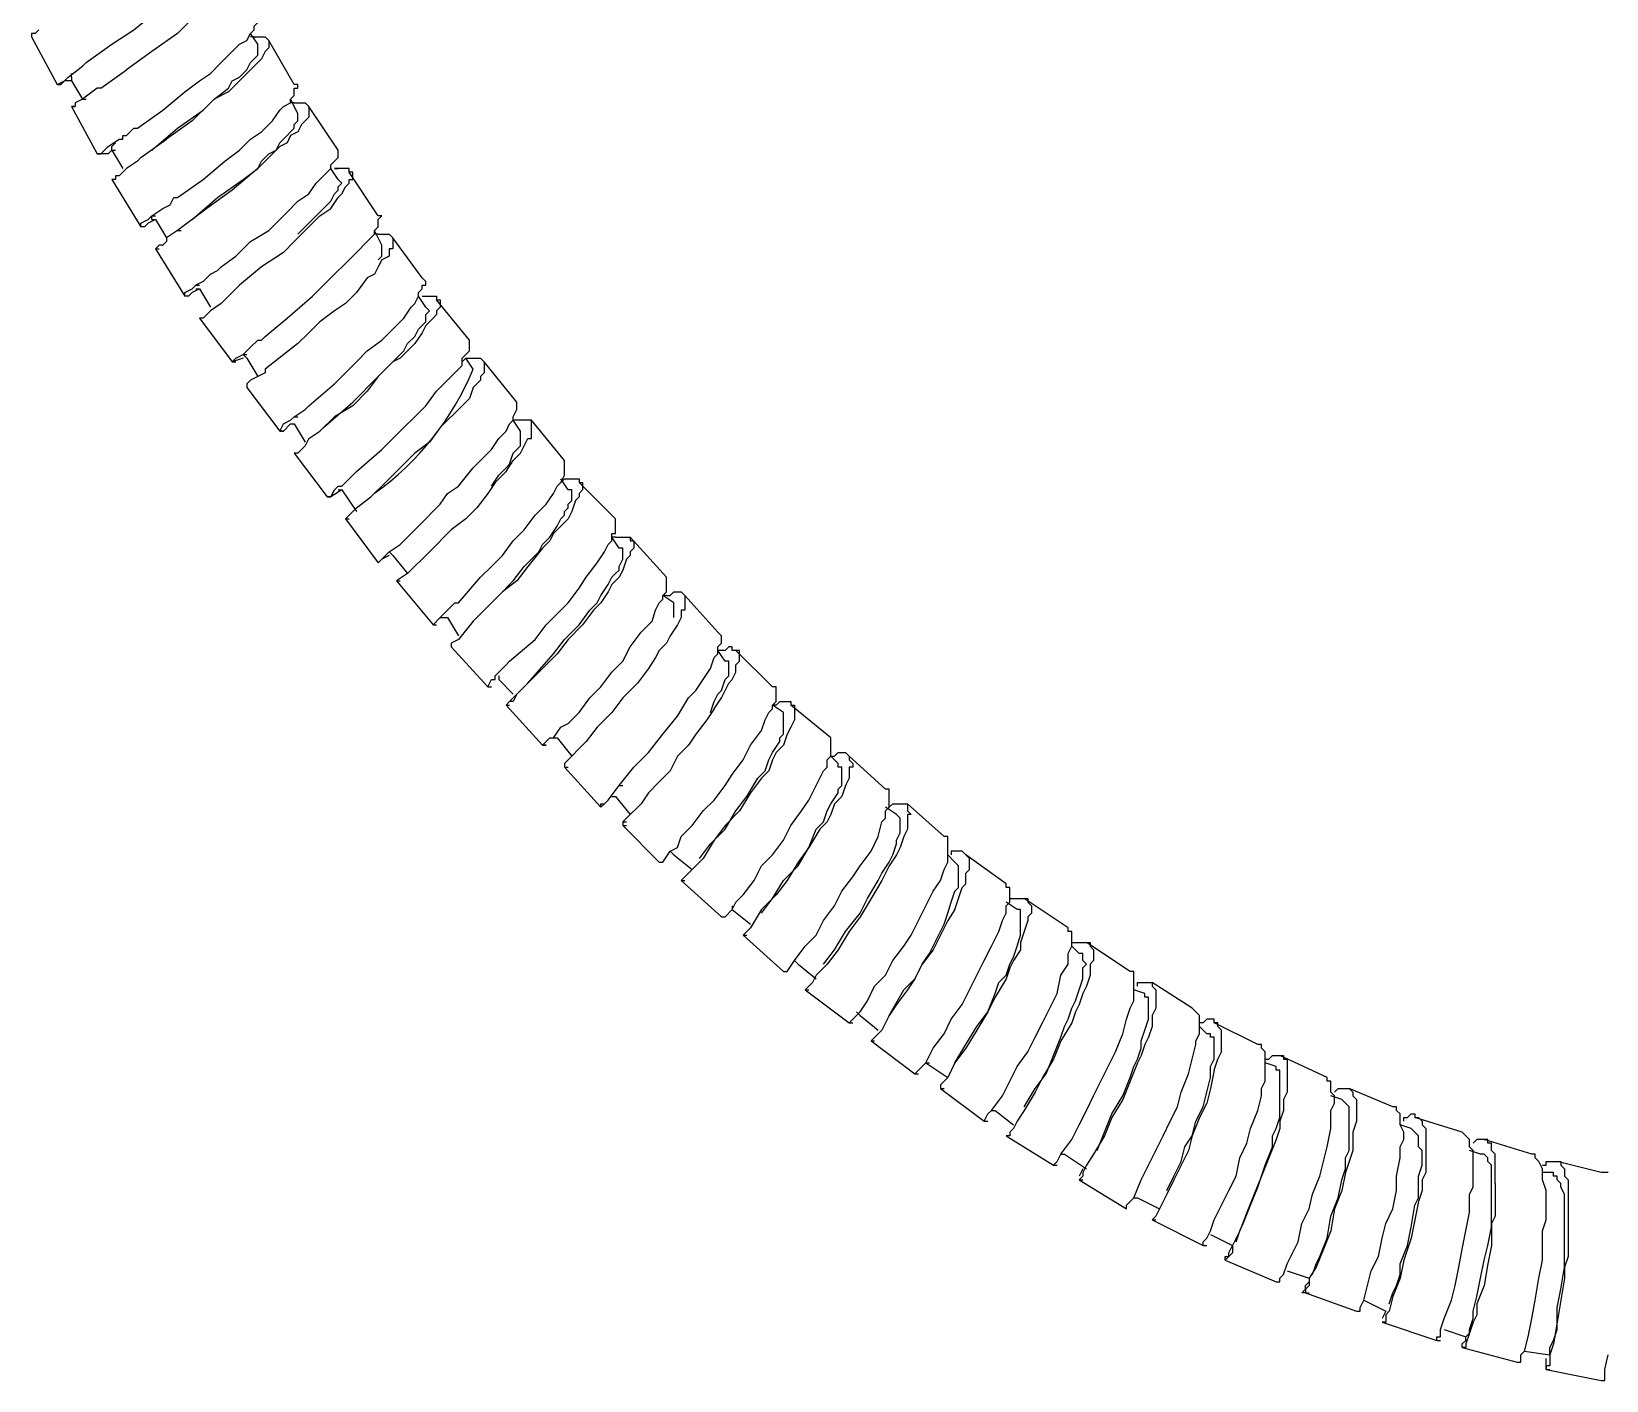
# Model space of a CAD drawing. Header units: millimetres. Extents: x 1.34 to 8.68, y 2.73 to 10.24.
# Drawn here: x 2.48 to 3.2, y 2.736 to 3.352 of the extents above; entities that cross this region are included whole.
import ezdxf

# ---------------------------------------------------------------- set-up
doc = ezdxf.new("R2010")
doc.units = ezdxf.units.MM
doc.layers.add('PDF2_형상', color=7, linetype='Continuous')

msp = doc.modelspace()

# ---------------------------------------------------------------- linework, layer by layer
at = {"layer": 'PDF2_형상', "lineweight": 25}
for points in [[(2.51708, 3.34643), (2.52708, 3.3531), (2.53541, 3.35976), (2.54041, 3.3631), (2.54541, 3.36643), (2.55041, 3.36976), (2.55375, 3.37476), (2.55875, 3.3781), (2.56041, 3.37976), (2.56208, 3.38143), (2.56375, 3.3831), (2.56375, 3.38476), (2.56541, 3.38643), (2.56541, 3.3881), (2.56541, 3.38976)], [(2.57208, 3.37976), (2.57208, 3.3781), (2.57208, 3.37643), (2.57041, 3.37476), (2.56875, 3.3731), (2.56875, 3.37143), (2.56541, 3.3681), (2.56375, 3.36643), (2.56041, 3.3631), (2.55708, 3.36143), (2.55208, 3.35643), (2.54708, 3.35143), (2.53541, 3.3431), (2.52375, 3.33476)], [(2.48375, 3.3531), (2.48208, 3.35143), (2.48041, 3.35143)], [(2.48041, 3.35143), (2.48041, 3.34976)], [(2.52375, 3.30476), (2.52708, 3.3081), (2.52875, 3.3081), (2.54041, 3.31643), (2.55041, 3.32476), (2.55708, 3.32976), (2.56208, 3.3331), (2.56708, 3.3381), (2.57208, 3.3431), (2.57541, 3.34643), (2.57875, 3.3481), (2.58041, 3.35143), (2.58208, 3.3531), (2.58208, 3.35476), (2.58375, 3.35643), (2.58375, 3.3581)], [(2.58375, 3.34643), (2.58041, 3.35143)], [(2.48041, 3.34976), (2.49208, 3.3281)], [(2.50541, 3.3381), (2.51708, 3.34643)], [(2.53541, 3.2981), (2.54708, 3.3081), (2.55875, 3.31643), (2.56375, 3.32143), (2.57041, 3.32643), (2.57208, 3.32976), (2.57541, 3.33143), (2.57875, 3.33476), (2.58041, 3.3381), (2.58208, 3.33976), (2.58375, 3.34143), (2.58375, 3.3431), (2.58375, 3.34476), (2.58375, 3.34643)], [(2.58875, 3.3481), (2.58875, 3.34643), (2.58875, 3.34476), (2.58708, 3.3431), (2.58541, 3.33976), (2.58375, 3.3381), (2.58041, 3.33476), (2.57875, 3.3331), (2.57541, 3.32976), (2.57041, 3.32476), (2.56375, 3.32143), (2.55375, 3.31143), (2.54208, 3.3031)], [(2.58208, 3.34976), (2.58041, 3.34976)], [(2.58208, 3.34976), (2.58375, 3.34976), (2.58541, 3.34976), (2.58708, 3.34976)], [(2.58708, 3.34976), (2.58875, 3.3481)], [(2.60041, 3.3281), (2.58875, 3.3481)], [(2.49208, 3.3281), (2.49541, 3.32976), (2.49708, 3.33143), (2.50375, 3.33643), (2.50541, 3.3381)], [(2.49875, 3.32976), (2.49541, 3.32976), (2.49375, 3.3281), (2.49208, 3.3281)], [(2.49875, 3.33143), (2.49875, 3.3331)], [(2.49875, 3.33143), (2.49875, 3.32976)], [(2.49875, 3.32976), (2.50375, 3.32143)], [(2.51208, 3.32643), (2.52375, 3.33476)], [(2.49208, 3.3281), (2.49375, 3.3281)], [(2.51041, 3.32643), (2.50375, 3.32143), (2.50041, 3.31976), (2.50041, 3.3181), (2.49875, 3.3181)], [(2.51208, 3.32643), (2.51041, 3.32643)], [(2.54041, 3.27143), (2.54375, 3.2731), (2.54541, 3.27643), (2.54708, 3.27643), (2.55875, 3.28476), (2.56875, 3.2931), (2.57541, 3.2981), (2.58041, 3.3031), (2.58541, 3.30643), (2.59041, 3.31143), (2.59375, 3.31643), (2.59541, 3.3181), (2.59875, 3.31976), (2.59875, 3.32143), (2.60041, 3.3231), (2.60041, 3.32476), (2.60041, 3.32643), (2.60208, 3.32643), (2.60208, 3.3281), (2.60041, 3.3281)], [(2.49875, 3.3181), (2.51041, 3.29643)], [(2.49875, 3.3181), (2.50041, 3.3181)], [(2.50375, 3.32143), (2.50541, 3.32143)], [(2.60708, 3.3181), (2.60708, 3.31643), (2.60708, 3.31476), (2.60708, 3.3131), (2.60541, 3.31143), (2.60375, 3.30976), (2.60208, 3.30643), (2.59875, 3.30476), (2.59708, 3.30143), (2.59375, 3.29976), (2.58875, 3.29476), (2.58375, 3.28976), (2.57208, 3.27976), (2.56041, 3.27143), (2.54708, 3.26143)], [(2.60208, 3.31476), (2.59875, 3.32143)], [(2.60041, 3.31976), (2.59875, 3.31976)], [(2.60041, 3.31976), (2.60208, 3.31976), (2.60375, 3.31976), (2.60541, 3.31976)], [(2.60541, 3.31976), (2.60708, 3.3181)], [(2.62041, 3.2981), (2.60708, 3.3181)], [(2.55375, 3.26643), (2.56541, 3.27643), (2.57708, 3.28476), (2.58375, 3.28976), (2.58541, 3.2931), (2.58875, 3.29643), (2.59208, 3.2981), (2.59375, 3.30143), (2.59708, 3.30476), (2.59875, 3.30643), (2.60041, 3.3081), (2.60041, 3.30976), (2.60208, 3.31143), (2.60208, 3.3131), (2.60208, 3.31476)], [(2.51208, 3.29643), (2.51375, 3.2981), (2.51541, 3.29976), (2.52041, 3.3031), (2.52208, 3.3031), (2.52208, 3.30476)], [(2.51708, 3.2981), (2.51708, 3.29976), (2.51875, 3.30143)], [(2.52208, 3.30476), (2.52375, 3.30476)], [(2.53041, 3.29476), (2.54208, 3.3031)], [(2.51708, 3.2981), (2.51541, 3.29643), (2.51208, 3.29643), (2.51041, 3.29643)], [(2.51041, 3.29643), (2.51208, 3.29643)], [(2.51708, 3.2981), (2.51875, 3.2981)], [(2.51708, 3.2981), (2.52208, 3.28976)], [(2.53041, 3.29476), (2.52875, 3.2931)], [(2.53041, 3.29476), (2.52875, 3.2931)], [(2.59708, 3.26976), (2.60208, 3.27476), (2.60708, 3.2781), (2.61041, 3.2831), (2.61375, 3.28643), (2.61708, 3.28976), (2.61708, 3.29143), (2.61875, 3.2931), (2.62041, 3.29476), (2.62041, 3.29643), (2.62041, 3.2981)], [(2.52208, 3.2881), (2.52041, 3.28643), (2.51875, 3.28643), (2.51875, 3.28476)], [(2.52375, 3.28976), (2.52208, 3.2881)], [(2.52875, 3.2931), (2.52375, 3.28976)], [(2.60375, 3.25976), (2.60875, 3.26476), (2.61208, 3.2681), (2.61708, 3.27143), (2.62041, 3.27643), (2.62208, 3.2781), (2.62375, 3.28143), (2.62541, 3.2831), (2.62541, 3.28476), (2.62708, 3.28476), (2.62708, 3.28643), (2.62708, 3.2881), (2.62541, 3.2881)], [(2.62041, 3.28476), (2.61708, 3.28976)], [(2.61875, 3.28976), (2.62041, 3.28976)], [(2.62541, 3.28976), (2.62375, 3.28976), (2.62208, 3.28976), (2.62041, 3.28976), (2.61875, 3.28976)], [(2.62541, 3.2881), (2.62541, 3.28976)], [(2.63875, 3.2681), (2.62541, 3.2881)], [(2.51708, 3.28476), (2.53041, 3.2631)], [(2.51875, 3.28476), (2.51708, 3.28476)], [(2.60541, 3.2631), (2.60875, 3.26643), (2.61208, 3.26976), (2.61541, 3.2731), (2.61708, 3.27476), (2.61875, 3.2781), (2.62041, 3.27976), (2.62041, 3.28143), (2.62208, 3.2831), (2.62041, 3.28476)], [(2.53041, 3.26476), (2.53375, 3.26643), (2.53541, 3.2681), (2.54041, 3.27143)], [(2.53708, 3.26643), (2.53375, 3.26476), (2.53208, 3.2631), (2.53041, 3.2631)], [(2.53541, 3.26643), (2.53541, 3.2681), (2.53708, 3.2681)], [(2.53541, 3.26643), (2.53708, 3.26643)], [(2.53708, 3.26643), (2.54208, 3.2581)], [(2.56041, 3.23976), (2.56208, 3.24143), (2.56541, 3.2431), (2.56708, 3.24476), (2.57375, 3.24976), (2.58041, 3.25643), (2.58875, 3.26143), (2.59541, 3.2681)], [(2.58041, 3.2081), (2.58375, 3.21143), (2.58541, 3.21143), (2.58708, 3.2131), (2.59708, 3.22143), (2.60875, 3.23143), (2.61375, 3.23643), (2.61875, 3.24143), (2.62375, 3.24643), (2.62875, 3.25143), (2.63375, 3.25643), (2.63541, 3.2581), (2.63708, 3.25976), (2.63708, 3.26143), (2.63875, 3.2631), (2.63875, 3.26476), (2.63875, 3.26643), (2.64041, 3.2681), (2.63875, 3.2681)], [(2.59541, 3.2681), (2.59708, 3.26976)], [(2.53041, 3.2631), (2.53041, 3.26476)], [(2.54708, 3.26143), (2.54208, 3.2581)], [(2.54208, 3.2581), (2.54208, 3.25643)], [(2.54708, 3.26143), (2.54875, 3.26143)], [(2.60375, 3.25976), (2.60041, 3.25643), (2.59541, 3.25143), (2.58541, 3.24476), (2.57541, 3.23643), (2.56708, 3.2281)], [(2.64541, 3.2581), (2.64541, 3.25643), (2.64541, 3.25476), (2.64541, 3.2531), (2.64375, 3.2531), (2.64375, 3.24976), (2.64041, 3.2481), (2.63875, 3.24476), (2.63708, 3.24143), (2.63375, 3.23976), (2.62875, 3.2331), (2.62375, 3.2281), (2.61875, 3.22476), (2.61208, 3.21976), (2.60708, 3.21476), (2.60208, 3.20976), (2.58708, 3.1981), (2.58708, 3.19643)], [(2.60208, 3.25976), (2.60541, 3.2631)], [(2.64041, 3.25476), (2.63708, 3.26143)], [(2.63875, 3.25976), (2.63708, 3.25976)], [(2.63875, 3.25976), (2.64041, 3.25976), (2.64208, 3.25976), (2.64375, 3.25976)], [(2.64375, 3.25976), (2.64541, 3.2581)], [(2.65875, 3.23976), (2.64541, 3.2581)], [(2.54208, 3.25643), (2.54041, 3.25476), (2.53875, 3.25476), (2.53708, 3.2531)], [(2.53708, 3.2531), (2.55041, 3.23143)], [(2.53708, 3.2531), (2.53875, 3.2531)], [(2.63875, 3.2481), (2.64041, 3.24976), (2.64041, 3.25143), (2.64041, 3.2531), (2.64041, 3.25476)], [(2.55041, 3.2331), (2.55375, 3.23476), (2.55541, 3.23643)], [(2.55875, 3.2381), (2.55541, 3.23643)], [(2.55541, 3.23643), (2.55708, 3.23643)], [(2.55875, 3.2381), (2.56041, 3.23976)], [(2.60541, 3.17976), (2.60708, 3.18143), (2.61875, 3.19143), (2.62875, 3.20143), (2.63375, 3.20643), (2.64041, 3.21143), (2.64541, 3.21643), (2.65041, 3.22143), (2.65375, 3.22643), (2.65541, 3.2281), (2.65708, 3.23143), (2.65708, 3.2331), (2.65875, 3.23476), (2.65875, 3.23643), (2.66041, 3.23643), (2.66041, 3.2381), (2.65875, 3.23976)], [(2.55708, 3.23476), (2.55375, 3.2331), (2.55208, 3.23143), (2.55041, 3.23143)], [(2.55041, 3.23143), (2.55041, 3.2331)], [(2.55541, 3.23476), (2.55708, 3.23476)], [(2.55708, 3.23476), (2.56208, 3.22643)], [(2.66541, 3.22976), (2.66708, 3.22976), (2.66708, 3.2281), (2.66708, 3.22643), (2.66541, 3.22476), (2.66541, 3.2231), (2.66375, 3.22143), (2.66041, 3.2181), (2.65875, 3.21476), (2.65541, 3.20976), (2.65208, 3.20643), (2.64875, 3.2031), (2.64541, 3.20143), (2.63875, 3.19476), (2.63375, 3.1881), (2.62708, 3.18143), (2.61875, 3.17643), (2.61208, 3.16976)], [(2.66041, 3.22643), (2.65708, 3.23143)], [(2.65875, 3.23143), (2.66041, 3.23143)], [(2.65875, 3.23143), (2.66041, 3.23143), (2.66208, 3.23143), (2.66375, 3.23143), (2.66541, 3.23143)], [(2.66541, 3.23143), (2.66541, 3.22976)], [(2.68041, 3.21143), (2.66541, 3.22976)], [(2.56708, 3.2281), (2.56208, 3.22476), (2.56041, 3.2231), (2.55875, 3.22143)], [(2.61375, 3.17143), (2.62708, 3.1831), (2.63875, 3.19476), (2.64375, 3.19976), (2.64708, 3.2031), (2.65041, 3.20643), (2.65208, 3.20976), (2.65541, 3.2131), (2.65708, 3.21643), (2.66041, 3.21976), (2.66041, 3.22143), (2.66041, 3.2231), (2.66208, 3.22476), (2.66041, 3.22643)], [(2.55708, 3.22143), (2.57208, 3.20143)], [(2.55875, 3.22143), (2.55708, 3.22143)], [(2.57875, 3.20643), (2.58041, 3.2081)], [(2.62708, 3.14976), (2.62875, 3.15143), (2.64041, 3.16143), (2.64541, 3.16643), (2.65041, 3.17143), (2.65541, 3.17643), (2.66041, 3.18143), (2.66541, 3.1881), (2.67041, 3.1931), (2.67375, 3.19643), (2.67708, 3.19976), (2.67708, 3.2031), (2.67875, 3.20476), (2.68041, 3.20643), (2.68041, 3.2081), (2.68041, 3.20976), (2.68041, 3.21143)], [(2.57208, 3.20143), (2.57375, 3.2031), (2.57708, 3.20476)], [(2.57708, 3.2031), (2.57208, 3.20143)], [(2.57208, 3.20143), (2.57375, 3.20143)], [(2.57875, 3.20643), (2.57708, 3.20476)], [(2.57708, 3.20476), (2.57875, 3.2031)], [(2.57708, 3.20476), (2.57875, 3.20476)], [(2.57875, 3.2031), (2.58375, 3.19476)], [(2.68708, 3.20143), (2.68708, 3.19976), (2.68708, 3.1981), (2.68708, 3.19643), (2.68541, 3.19476), (2.68541, 3.1931), (2.68208, 3.18976), (2.68041, 3.18476), (2.67708, 3.18143), (2.67375, 3.1781), (2.67041, 3.17476), (2.66708, 3.17143), (2.66208, 3.16476), (2.65541, 3.15976), (2.64875, 3.1531), (2.64208, 3.14643), (2.63541, 3.13976)], [(2.67708, 3.20143), (2.67875, 3.2031), (2.68041, 3.2031)], [(2.68208, 3.1981), (2.67875, 3.2031)], [(2.68041, 3.2031), (2.68208, 3.2031), (2.68375, 3.2031), (2.68541, 3.2031)], [(2.68541, 3.2031), (2.68708, 3.20143)], [(2.70208, 3.1831), (2.68708, 3.20143)], [(2.58375, 3.19476), (2.58041, 3.1931), (2.57875, 3.19143)], [(2.58708, 3.19643), (2.58375, 3.19476)], [(2.57875, 3.19143), (2.57875, 3.18976)], [(2.57875, 3.18976), (2.59375, 3.16976)], [(2.60041, 3.17643), (2.60541, 3.17976)], [(2.68541, 3.15643), (2.69041, 3.16143), (2.69375, 3.16643), (2.69708, 3.16976), (2.69875, 3.1731), (2.70041, 3.17476), (2.70041, 3.17643), (2.70208, 3.17976), (2.70208, 3.18143), (2.70208, 3.1831)], [(2.59375, 3.16976), (2.59541, 3.1731), (2.59875, 3.17476)], [(2.59875, 3.1731), (2.59541, 3.16976), (2.59375, 3.16976)], [(2.60041, 3.17643), (2.59875, 3.17476)], [(2.59875, 3.1731), (2.60041, 3.1731)], [(2.59875, 3.1731), (2.60041, 3.1731)], [(2.60041, 3.17643), (2.60208, 3.17643)], [(2.60041, 3.1731), (2.60541, 3.16476)], [(2.69208, 3.14643), (2.69708, 3.15143), (2.70041, 3.15643), (2.70208, 3.1581), (2.70375, 3.15976), (2.70541, 3.1631), (2.70708, 3.16643), (2.70875, 3.16643), (2.70875, 3.1681), (2.70875, 3.16976), (2.70875, 3.17143), (2.70875, 3.1731), (2.70875, 3.17476)], [(2.70375, 3.16976), (2.70041, 3.17476)], [(2.70208, 3.17476), (2.70041, 3.17476)], [(2.70708, 3.17476), (2.70541, 3.17476), (2.70375, 3.17476), (2.70208, 3.17476)], [(2.70875, 3.17476), (2.70708, 3.17476)], [(2.72375, 3.15643), (2.70875, 3.17476)], [(2.59375, 3.16976), (2.59541, 3.16976)], [(2.60708, 3.16643), (2.60541, 3.1631)], [(2.60708, 3.16643), (2.61208, 3.16976)], [(2.69375, 3.14976), (2.69708, 3.1531), (2.69875, 3.15476), (2.70041, 3.15976), (2.70208, 3.16143), (2.70375, 3.1631), (2.70375, 3.16476), (2.70375, 3.16643), (2.70375, 3.1681), (2.70375, 3.16976)], [(2.60041, 3.15976), (2.61541, 3.13976)], [(2.60208, 3.15976), (2.60041, 3.15976)], [(2.60541, 3.1631), (2.60375, 3.16143), (2.60208, 3.15976)], [(2.67375, 3.09143), (2.67541, 3.09143), (2.68541, 3.1031), (2.69041, 3.1081), (2.69541, 3.1131), (2.70041, 3.11976), (2.70541, 3.12476), (2.71041, 3.13143), (2.71541, 3.13643), (2.71875, 3.14143), (2.72041, 3.14476), (2.72208, 3.14643), (2.72375, 3.14976), (2.72375, 3.15143), (2.72375, 3.1531), (2.72375, 3.15476), (2.72375, 3.15643)], [(2.67541, 3.14476), (2.68208, 3.1531)], [(2.68208, 3.1531), (2.68541, 3.15643)], [(2.62208, 3.1431), (2.61708, 3.13976), (2.61541, 3.13976)], [(2.61708, 3.13976), (2.61875, 3.1431), (2.62041, 3.14476), (2.62208, 3.14476)], [(2.62041, 3.1431), (2.62208, 3.1431)], [(2.62208, 3.14476), (2.62708, 3.14976)], [(2.62208, 3.1431), (2.62875, 3.1331)], [(2.69208, 3.14643), (2.68875, 3.14143), (2.68375, 3.13476), (2.67875, 3.12976), (2.67208, 3.12476), (2.66208, 3.11476), (2.65208, 3.10476)], [(2.65708, 3.12643), (2.66708, 3.13643), (2.67041, 3.14143), (2.67541, 3.14476)], [(2.73041, 3.14643), (2.73208, 3.14643), (2.73208, 3.14476), (2.73208, 3.1431), (2.73041, 3.14143), (2.73041, 3.13976), (2.72875, 3.1381), (2.72708, 3.1331), (2.72541, 3.12976), (2.72208, 3.12643), (2.71875, 3.1231), (2.71708, 3.11976), (2.71375, 3.11643), (2.70708, 3.1081), (2.70208, 3.10143), (2.69541, 3.09643), (2.68875, 3.08976), (2.68208, 3.0831), (2.67541, 3.07476)], [(2.68208, 3.0831), (2.69375, 3.09476), (2.70041, 3.10143), (2.70541, 3.1081), (2.71208, 3.11476), (2.71375, 3.1181), (2.71708, 3.12143), (2.72041, 3.12643), (2.72208, 3.12976), (2.72375, 3.13143), (2.72375, 3.1331), (2.72541, 3.13476), (2.72541, 3.13643), (2.72708, 3.1381), (2.72708, 3.13976), (2.72708, 3.14143), (2.72708, 3.1431), (2.72541, 3.1431)], [(2.69041, 3.14476), (2.69375, 3.14976)], [(2.72541, 3.1431), (2.72208, 3.1481)], [(2.72375, 3.1481), (2.72208, 3.14643)], [(2.72375, 3.1481), (2.72541, 3.1481), (2.72708, 3.1481), (2.72875, 3.1481), (2.73041, 3.1481)], [(2.73041, 3.1481), (2.73041, 3.14643)], [(2.74708, 3.12976), (2.73041, 3.14643)], [(2.61541, 3.13976), (2.61708, 3.13976)], [(2.62875, 3.13476), (2.63541, 3.13976)], [(2.62875, 3.13476), (2.62708, 3.1331), (2.62541, 3.13143), (2.62375, 3.12976)], [(2.62375, 3.12976), (2.63875, 3.10976)], [(2.62375, 3.12976), (2.62541, 3.12976)], [(2.69875, 3.06476), (2.71041, 3.07476), (2.71541, 3.08143), (2.72041, 3.08643), (2.72541, 3.09143), (2.73041, 3.0981), (2.73375, 3.1031), (2.73875, 3.10976), (2.74208, 3.11476), (2.74375, 3.1181), (2.74541, 3.11976), (2.74541, 3.1231), (2.74708, 3.1231), (2.74708, 3.12476), (2.74708, 3.12643), (2.74708, 3.1281), (2.74708, 3.12976)], [(2.64875, 3.1181), (2.65708, 3.12643)], [(2.75375, 3.12143), (2.75375, 3.11976), (2.75541, 3.11976), (2.75541, 3.1181), (2.75541, 3.11643), (2.75375, 3.11476), (2.75375, 3.1131), (2.75208, 3.11143), (2.75041, 3.10643), (2.74875, 3.1031), (2.74541, 3.09976), (2.74375, 3.09643), (2.74041, 3.09143), (2.73708, 3.0881), (2.73208, 3.08143), (2.72541, 3.07476), (2.72041, 3.0681), (2.71375, 3.06143), (2.70708, 3.05476), (2.69875, 3.04643)], [(2.74875, 3.11643), (2.74541, 3.12143)], [(2.74708, 3.12143), (2.74541, 3.12143)], [(2.74708, 3.12143), (2.74875, 3.12143), (2.75041, 3.12143), (2.75208, 3.12143)], [(2.75208, 3.12143), (2.75375, 3.12143)], [(2.77041, 3.1031), (2.75375, 3.12143)], [(2.64041, 3.11143), (2.64375, 3.11476)], [(2.64375, 3.11476), (2.64875, 3.1181)], [(2.64375, 3.11476), (2.64541, 3.1131)], [(2.70708, 3.05476), (2.71875, 3.0681), (2.72375, 3.07476), (2.73041, 3.08143), (2.73541, 3.0881), (2.73875, 3.09143), (2.74041, 3.09476), (2.74375, 3.09976), (2.74541, 3.1031), (2.74708, 3.10476), (2.74875, 3.10643), (2.74875, 3.1081), (2.75041, 3.11143), (2.75041, 3.1131), (2.75041, 3.11476), (2.75041, 3.11643), (2.74875, 3.11643)], [(2.64375, 3.1131), (2.64041, 3.11143), (2.63875, 3.10976)], [(2.63875, 3.10976), (2.64041, 3.11143)], [(2.64541, 3.1131), (2.65208, 3.10476)], [(2.65208, 3.10476), (2.64708, 3.10143)], [(2.64708, 3.10143), (2.66375, 3.08143)], [(2.64708, 3.10143), (2.64875, 3.10143)], [(2.72541, 3.03643), (2.73041, 3.04143), (2.73541, 3.0481), (2.74041, 3.0531), (2.74541, 3.05976), (2.75041, 3.06476), (2.75375, 3.07143), (2.75875, 3.0781), (2.76375, 3.0831), (2.76541, 3.0881), (2.76708, 3.09143), (2.76875, 3.0931), (2.76875, 3.09476), (2.77041, 3.09643), (2.77041, 3.09976), (2.77041, 3.10143), (2.77041, 3.1031)], [(2.77875, 3.09476), (2.77875, 3.0931), (2.77875, 3.09143), (2.77875, 3.08976), (2.77875, 3.0881), (2.77708, 3.0881), (2.77708, 3.08476), (2.77541, 3.08143), (2.77208, 3.07643), (2.77041, 3.0731), (2.76708, 3.06976), (2.76541, 3.06643), (2.76208, 3.06143), (2.75708, 3.05476), (2.75041, 3.0481), (2.74541, 3.04143), (2.73875, 3.03476), (2.73375, 3.0281)], [(2.77375, 3.09143), (2.76875, 3.09476)], [(2.77041, 3.09476), (2.76875, 3.09476)], [(2.77041, 3.09476), (2.77208, 3.09476), (2.77375, 3.09643), (2.77541, 3.09643), (2.77708, 3.09643)], [(2.77708, 3.09643), (2.77875, 3.09476)], [(2.79375, 3.0781), (2.77875, 3.09476)], [(2.66708, 3.08476), (2.66875, 3.08643)], [(2.66875, 3.08643), (2.67375, 3.09143)], [(2.77375, 3.08976), (2.77375, 3.09143)], [(2.77375, 3.08476), (2.77375, 3.08643), (2.77375, 3.0881), (2.77375, 3.08976)], [(2.66375, 3.08143), (2.66708, 3.08476)], [(2.66375, 3.08143), (2.66541, 3.08143)], [(2.66375, 3.08143), (2.66541, 3.08143)], [(2.66708, 3.08476), (2.66875, 3.08476)], [(2.66875, 3.08476), (2.67041, 3.08476)], [(2.67041, 3.08476), (2.67541, 3.07643)], [(2.78375, 3.05143), (2.78708, 3.05643), (2.79041, 3.06143), (2.79208, 3.06643), (2.79375, 3.0681), (2.79375, 3.06976), (2.79375, 3.07143), (2.79541, 3.0731), (2.79541, 3.07476), (2.79541, 3.07643), (2.79375, 3.0781)], [(2.67541, 3.07476), (2.67208, 3.0731)], [(2.67208, 3.0731), (2.67208, 3.07143)], [(2.67208, 3.07143), (2.68875, 3.0531)], [(2.80041, 3.06976), (2.80041, 3.07143), (2.79875, 3.07143), (2.79708, 3.06976), (2.79541, 3.06976)], [(2.69708, 3.0631), (2.69875, 3.06476)], [(2.79208, 3.0431), (2.79541, 3.0481), (2.79708, 3.05143), (2.79875, 3.05476), (2.80041, 3.05643), (2.80208, 3.05976), (2.80208, 3.06143), (2.80208, 3.0631), (2.80375, 3.06476), (2.80375, 3.06643), (2.80375, 3.0681), (2.80375, 3.06976), (2.80208, 3.06976)], [(2.79208, 3.04643), (2.79375, 3.04976), (2.79541, 3.05143), (2.79708, 3.05643), (2.79875, 3.0581), (2.79875, 3.05976), (2.79875, 3.06143), (2.79875, 3.0631), (2.79875, 3.06476)], [(2.79708, 3.06476), (2.79375, 3.06976)], [(2.79541, 3.06976), (2.79375, 3.06976)], [(2.79875, 3.06476), (2.79708, 3.06476)], [(2.80208, 3.06976), (2.80041, 3.06976)], [(2.81875, 3.0531), (2.80208, 3.06976)], [(2.69208, 3.0581), (2.69708, 3.0631)], [(2.69208, 3.05643), (2.69208, 3.0581)], [(2.69375, 3.0581), (2.69375, 3.05643)], [(2.68875, 3.0531), (2.69041, 3.05643), (2.69208, 3.05643)], [(2.68875, 3.0531), (2.69041, 3.0531)], [(2.68875, 3.0531), (2.69041, 3.0531)], [(2.69375, 3.05643), (2.70041, 3.04976)], [(2.70208, 3.04976), (2.70041, 3.04643), (2.69875, 3.04643)], [(2.77708, 2.98476), (2.78208, 2.98976), (2.78708, 2.99643), (2.79208, 3.00143), (2.79708, 3.0081), (2.80041, 3.0131), (2.80541, 3.01976), (2.80875, 3.02643), (2.81375, 3.0331), (2.81541, 3.0381), (2.81708, 3.04143), (2.81875, 3.0431), (2.81875, 3.04476), (2.82041, 3.04643), (2.82041, 3.04976), (2.82041, 3.05143), (2.82041, 3.0531), (2.81875, 3.0531)], [(2.78041, 3.0481), (2.78375, 3.05143)], [(2.69875, 3.04643), (2.69708, 3.04476)], [(2.69708, 3.04476), (2.71375, 3.02643)], [(2.69708, 3.04476), (2.69875, 3.04476)], [(2.79208, 3.0431), (2.78875, 3.0381), (2.78375, 3.03143), (2.78041, 3.02643), (2.77541, 3.02143), (2.77208, 3.01476), (2.76708, 3.00976), (2.76208, 3.00476), (2.75875, 2.99976), (2.75208, 2.9931), (2.75041, 2.99143)], [(2.77541, 3.03976), (2.78041, 3.0481)], [(2.82708, 3.04476), (2.82875, 3.04476), (2.82875, 3.0431), (2.82875, 3.04143), (2.82875, 3.03976), (2.82875, 3.0381), (2.82708, 3.03476), (2.82541, 3.03143), (2.82375, 3.02643), (2.82041, 3.0231), (2.81875, 3.01976), (2.81708, 3.01476), (2.81375, 3.01143), (2.80875, 3.00476), (2.80375, 2.99643), (2.79708, 2.98976), (2.79208, 2.9831), (2.78708, 2.97476), (2.78041, 2.9681)], [(2.79041, 3.04143), (2.79208, 3.04643)], [(2.82375, 3.04143), (2.81875, 3.04476)], [(2.82041, 3.04476), (2.81875, 3.04476)], [(2.82041, 3.04476), (2.82208, 3.04643), (2.82375, 3.04643), (2.82541, 3.04643), (2.82708, 3.04643)], [(2.82708, 3.04643), (2.82708, 3.04476)], [(2.84541, 3.02976), (2.82708, 3.04476)], [(2.71875, 3.02976), (2.72208, 3.03476), (2.72541, 3.03643)], [(2.74875, 3.0081), (2.75541, 3.01643), (2.76208, 3.0231), (2.76875, 3.03143), (2.77541, 3.03976)], [(2.78541, 2.97476), (2.79041, 2.98143), (2.79708, 2.9881), (2.80208, 2.99643), (2.80708, 3.0031), (2.81208, 3.01143), (2.81541, 3.01476), (2.81708, 3.01976), (2.81875, 3.0231), (2.82208, 3.0281), (2.82208, 3.02976), (2.82375, 3.03143), (2.82375, 3.03476), (2.82375, 3.03643), (2.82375, 3.0381), (2.82375, 3.03976), (2.82375, 3.04143)], [(2.71375, 3.02643), (2.71541, 3.0281)], [(2.71541, 3.0281), (2.71708, 3.02976)], [(2.71708, 3.02976), (2.71875, 3.02976)], [(2.71875, 3.02976), (2.72041, 3.02976)], [(2.72041, 3.02976), (2.72708, 3.02143)], [(2.72375, 3.0181), (2.73375, 3.0281)], [(2.80541, 2.9581), (2.81041, 2.96476), (2.81375, 2.97143), (2.81875, 2.97643), (2.82375, 2.9831), (2.82708, 2.98976), (2.83208, 2.99643), (2.83541, 3.00143), (2.83875, 3.0081), (2.84208, 3.01476), (2.84375, 3.01643), (2.84375, 3.01976), (2.84541, 3.02143), (2.84541, 3.0231), (2.84541, 3.02476), (2.84541, 3.02643), (2.84541, 3.0281), (2.84541, 3.02976)], [(2.71375, 3.02643), (2.71541, 3.02643)], [(2.71541, 3.02643), (2.71375, 3.02643)], [(2.85375, 3.02143), (2.85375, 3.01976), (2.85541, 3.0181), (2.85541, 3.01643), (2.85375, 3.01643), (2.85375, 3.01476), (2.85375, 3.01143), (2.85208, 3.0081), (2.85041, 3.0031), (2.84708, 2.99976), (2.84541, 2.99476), (2.84375, 2.99143), (2.84041, 2.9881), (2.83541, 2.97976), (2.83041, 2.9731), (2.82541, 2.96476), (2.82041, 2.9581), (2.81375, 2.95143), (2.80875, 2.9431), (2.80541, 2.93976)], [(2.84541, 3.02143), (2.84708, 3.02143), (2.84875, 3.0231), (2.85041, 3.0231), (2.85208, 3.0231)], [(2.84875, 3.0181), (2.84541, 3.02143)], [(2.85208, 3.0231), (2.85375, 3.02143)], [(2.87041, 3.00643), (2.85375, 3.02143)], [(2.72375, 3.0181), (2.72375, 3.01643)], [(2.72375, 3.01643), (2.74041, 2.9981)], [(2.72375, 3.01643), (2.72541, 3.01643)], [(2.81375, 2.94976), (2.81875, 2.95643), (2.82375, 2.96476), (2.83041, 2.97143), (2.83541, 2.97976), (2.83875, 2.9881), (2.84208, 2.99143), (2.84375, 2.99643), (2.84541, 2.99976), (2.84875, 3.00476), (2.84875, 3.00643), (2.85041, 3.0081), (2.85041, 3.01143), (2.85041, 3.0131), (2.85041, 3.01476), (2.85041, 3.01643), (2.84875, 3.01643), (2.84875, 3.0181)], [(2.74375, 3.00143), (2.74875, 3.0081)], [(2.74875, 3.0081), (2.75041, 3.0081)], [(2.83375, 2.93476), (2.83875, 2.93976), (2.84208, 2.94643), (2.84708, 2.9531), (2.85041, 2.95976), (2.85541, 2.96643), (2.85875, 2.97143), (2.86375, 2.9781), (2.86708, 2.98476), (2.86875, 2.99143), (2.87041, 2.9931), (2.87041, 2.99643), (2.87208, 2.9981), (2.87208, 2.99976), (2.87208, 3.00143), (2.87208, 3.0031), (2.87208, 3.00476), (2.87208, 3.00643), (2.87041, 3.00643)], [(2.74041, 2.9981), (2.74041, 2.99976)], [(2.74041, 2.99976), (2.74208, 2.99976)], [(2.74208, 2.99976), (2.74041, 2.9981)], [(2.74208, 2.99976), (2.74375, 3.00143)], [(2.74541, 3.0031), (2.74708, 3.0031)], [(2.74708, 3.0031), (2.75375, 2.99476)], [(2.88041, 2.99976), (2.88041, 2.9981), (2.88041, 2.99643), (2.88208, 2.99476), (2.88041, 2.99476), (2.88041, 2.9931), (2.88041, 2.99143), (2.88041, 2.9881), (2.87875, 2.98476), (2.87708, 2.97976), (2.87541, 2.97643), (2.87208, 2.97143), (2.87041, 2.9681), (2.86875, 2.96476), (2.86375, 2.95643), (2.85875, 2.9481), (2.85375, 2.94143), (2.84875, 2.9331), (2.84375, 2.92643), (2.83875, 2.92143), (2.83708, 2.9181), (2.83375, 2.91476)], [(2.87208, 2.9981), (2.87375, 2.99976), (2.87541, 2.99976), (2.87708, 2.99976), (2.87875, 2.99976)], [(2.87875, 2.99976), (2.88041, 2.99976)], [(2.89708, 2.98476), (2.88041, 2.99976)], [(2.84208, 2.92643), (2.84708, 2.9331), (2.85208, 2.94143), (2.85875, 2.94976), (2.86208, 2.95643), (2.86708, 2.96476), (2.86875, 2.9681), (2.87208, 2.9731), (2.87375, 2.97643), (2.87541, 2.98143), (2.87541, 2.9831), (2.87708, 2.98643), (2.87708, 2.9881), (2.87708, 2.98976), (2.87708, 2.99143), (2.87708, 2.9931), (2.87541, 2.99476)], [(2.87541, 2.99476), (2.87041, 2.9981)], [(2.75041, 2.99143), (2.75208, 2.99143)], [(2.75041, 2.99143), (2.75041, 2.98976)], [(2.75041, 2.98976), (2.76708, 2.9731)], [(2.75041, 2.98976), (2.75208, 2.98976)], [(2.75041, 2.98976), (2.75208, 2.98976)], [(2.77541, 2.97976), (2.77708, 2.98476)], [(2.89208, 2.95976), (2.89541, 2.96476), (2.89708, 2.96976), (2.89875, 2.9731), (2.89875, 2.97476), (2.89875, 2.97643), (2.89875, 2.9781), (2.89875, 2.97976), (2.89875, 2.98143), (2.89875, 2.9831), (2.89875, 2.98476), (2.89708, 2.98476)], [(2.76875, 2.9731), (2.77208, 2.9781)], [(2.77208, 2.9781), (2.77541, 2.97976)], [(2.77208, 2.9781), (2.77375, 2.97643)], [(2.90541, 2.9781), (2.90375, 2.9781), (2.90208, 2.9781), (2.90041, 2.9781), (2.90041, 2.97643)], [(2.90708, 2.97643), (2.90541, 2.9781)], [(2.76708, 2.9731), (2.76875, 2.9731)], [(2.77375, 2.97643), (2.78208, 2.96976)], [(2.90208, 2.9731), (2.89875, 2.97643)], [(2.89875, 2.94976), (2.90041, 2.95476), (2.90208, 2.95976), (2.90375, 2.96143), (2.90375, 2.96476), (2.90375, 2.96643), (2.90375, 2.9681), (2.90375, 2.96976), (2.90375, 2.97143), (2.90208, 2.9731)], [(2.90208, 2.95143), (2.90375, 2.95643), (2.90541, 2.96143), (2.90708, 2.9631), (2.90708, 2.96476), (2.90708, 2.9681), (2.90875, 2.96976), (2.90875, 2.97143), (2.90875, 2.9731), (2.90875, 2.97476), (2.90708, 2.97643)], [(2.92541, 2.9631), (2.90708, 2.97643)], [(2.77708, 2.96476), (2.78041, 2.9681)], [(2.77708, 2.96476), (2.79541, 2.9481)], [(2.77708, 2.96476), (2.77875, 2.96476)], [(2.77708, 2.96476), (2.77875, 2.96476)], [(2.88375, 2.87643), (2.88708, 2.87976), (2.88875, 2.88143), (2.89208, 2.8881), (2.89708, 2.89476), (2.90041, 2.90143), (2.90541, 2.9081), (2.90875, 2.91476), (2.91208, 2.92143), (2.91541, 2.9281), (2.91875, 2.93476), (2.92208, 2.94143), (2.92375, 2.94643), (2.92541, 2.94976), (2.92541, 2.9531), (2.92708, 2.95476), (2.92708, 2.95643), (2.92708, 2.9581), (2.92708, 2.95976), (2.92708, 2.96143), (2.92541, 2.96143), (2.92541, 2.9631)], [(2.80208, 2.95476), (2.80541, 2.9581)], [(2.85375, 2.89976), (2.85541, 2.90143), (2.85875, 2.90476), (2.86208, 2.90976), (2.86541, 2.91643), (2.87041, 2.92143), (2.87375, 2.9281), (2.87875, 2.93476), (2.88208, 2.93976), (2.88541, 2.94643), (2.88875, 2.9531), (2.89208, 2.95976)], [(2.93375, 2.95643), (2.93541, 2.95643), (2.93541, 2.95476), (2.93708, 2.9531), (2.93708, 2.95143), (2.93708, 2.94976), (2.93541, 2.9481), (2.93541, 2.94643), (2.93375, 2.94143), (2.93208, 2.93643), (2.93208, 2.9331), (2.92875, 2.9281), (2.92708, 2.92476), (2.92541, 2.91976), (2.92041, 2.91143), (2.91708, 2.90476), (2.91208, 2.89643), (2.90708, 2.8881), (2.90208, 2.88143), (2.89875, 2.87476), (2.89708, 2.8731), (2.89541, 2.87143), (2.89541, 2.86976)], [(2.92708, 2.95643), (2.92875, 2.95643), (2.93041, 2.95643), (2.93208, 2.95643), (2.93375, 2.95643)], [(2.93375, 2.95643), (2.93541, 2.95643)], [(2.95375, 2.9431), (2.93375, 2.95643)], [(2.79541, 2.9481), (2.79708, 2.9481), (2.80041, 2.95143)], [(2.80041, 2.95143), (2.80208, 2.95476)], [(2.80041, 2.9531), (2.80041, 2.95143)], [(2.80041, 2.95143), (2.80875, 2.94476)], [(2.90208, 2.95143), (2.89875, 2.94643), (2.89541, 2.93976), (2.89208, 2.9331), (2.88708, 2.92643), (2.88375, 2.91976), (2.88041, 2.91476), (2.87541, 2.9081), (2.87208, 2.9031), (2.86875, 2.89643), (2.86708, 2.89476), (2.86375, 2.89143)], [(2.87208, 2.9031), (2.87875, 2.91476), (2.88375, 2.91976), (2.88708, 2.92643), (2.89041, 2.93143), (2.89375, 2.9381), (2.89708, 2.94476), (2.89875, 2.94976)], [(2.90208, 2.88143), (2.90708, 2.88976), (2.91208, 2.8981), (2.91708, 2.90476), (2.92041, 2.9131), (2.92208, 2.9181), (2.92541, 2.92143), (2.92708, 2.92643), (2.92875, 2.92976), (2.93041, 2.93476), (2.93208, 2.93976), (2.93208, 2.94143), (2.93208, 2.9431), (2.93208, 2.94643), (2.93208, 2.9481), (2.93208, 2.94976), (2.93208, 2.95143), (2.93041, 2.95143)], [(2.93041, 2.95143), (2.92541, 2.95476)], [(2.79541, 2.9481), (2.79708, 2.9481)], [(2.91541, 2.85476), (2.91708, 2.8581), (2.91875, 2.85976), (2.92375, 2.86643), (2.92708, 2.8731), (2.93041, 2.87976), (2.93541, 2.88643), (2.93875, 2.8931), (2.94208, 2.89976), (2.94541, 2.90643), (2.94875, 2.9131), (2.95041, 2.92143), (2.95375, 2.92643), (2.95375, 2.92976), (2.95375, 2.93143), (2.95541, 2.93476), (2.95541, 2.93643), (2.95541, 2.9381), (2.95541, 2.93976), (2.95541, 2.94143), (2.95375, 2.94143), (2.95375, 2.9431)], [(2.80541, 2.93976), (2.82375, 2.9231)], [(2.80541, 2.93976), (2.80708, 2.93976)], [(2.82875, 2.9281), (2.83375, 2.93476)], [(2.96208, 2.93643), (2.96375, 2.93643), (2.96375, 2.93476), (2.96541, 2.9331), (2.96541, 2.93143), (2.96541, 2.92976), (2.96541, 2.9281), (2.96375, 2.92643), (2.96375, 2.92143), (2.96208, 2.91643), (2.96041, 2.9131), (2.95875, 2.9081), (2.95708, 2.90476), (2.95541, 2.89976), (2.95041, 2.89143), (2.94708, 2.8831), (2.94208, 2.87476), (2.93875, 2.8681), (2.93375, 2.85976), (2.93041, 2.85476), (2.92875, 2.85143), (2.92708, 2.84976), (2.92708, 2.8481)], [(2.95541, 2.93643), (2.95708, 2.93643), (2.95875, 2.93643), (2.96041, 2.93643), (2.96208, 2.93643)], [(2.95875, 2.93143), (2.95541, 2.93476)], [(2.96208, 2.93643), (2.96375, 2.93643)], [(2.98208, 2.9231), (2.96208, 2.93643)], [(2.82541, 2.9231), (2.82875, 2.9281)], [(2.82875, 2.9281), (2.83041, 2.92643)], [(2.93375, 2.86143), (2.93875, 2.86976), (2.94375, 2.87643), (2.94708, 2.88476), (2.95041, 2.8931), (2.95208, 2.8981), (2.95375, 2.90143), (2.95541, 2.90643), (2.95708, 2.90976), (2.95875, 2.91476), (2.96041, 2.91976), (2.96041, 2.92143), (2.96041, 2.92476), (2.96208, 2.92643), (2.96041, 2.9281), (2.96041, 2.92976), (2.96041, 2.93143), (2.95875, 2.93143)], [(2.82375, 2.9231), (2.82541, 2.9231)], [(2.83041, 2.92643), (2.83875, 2.91976)], [(2.94708, 2.83476), (2.94875, 2.83643), (2.95041, 2.83976), (2.95541, 2.84643), (2.95875, 2.8531), (2.96208, 2.85976), (2.96541, 2.86643), (2.96875, 2.8731), (2.97208, 2.87976), (2.97541, 2.88643), (2.97875, 2.89476), (2.98041, 2.90143), (2.98208, 2.90643), (2.98375, 2.90976), (2.98375, 2.9131), (2.98375, 2.91476), (2.98375, 2.91643), (2.98375, 2.91976), (2.98375, 2.92143), (2.98375, 2.9231), (2.98208, 2.9231)], [(2.83541, 2.91643), (2.83375, 2.91476)], [(2.83375, 2.91476), (2.85375, 2.89976)], [(2.83375, 2.91476), (2.83541, 2.91476)], [(2.99208, 2.9181), (2.99208, 2.91643), (2.99375, 2.91476), (2.99375, 2.9131), (2.99375, 2.91143), (2.99375, 2.90976), (2.99375, 2.90643), (2.99208, 2.9031), (2.99208, 2.8981), (2.99041, 2.8931), (2.98875, 2.88976), (2.98708, 2.88476), (2.98541, 2.88143), (2.98208, 2.8731), (2.97875, 2.86476), (2.97375, 2.85643), (2.97041, 2.8481), (2.96541, 2.83976), (2.96208, 2.83476), (2.96041, 2.83143), (2.96041, 2.82976), (2.95875, 2.8281)], [(2.96708, 2.84143), (2.97041, 2.84976), (2.97375, 2.8581), (2.97875, 2.86643), (2.98208, 2.87476), (2.98375, 2.87976), (2.98541, 2.8831), (2.98708, 2.8881), (2.98708, 2.89143), (2.98875, 2.89643), (2.99041, 2.90143), (2.99041, 2.9031), (2.99041, 2.90476), (2.99041, 2.9081), (2.99041, 2.90976), (2.99041, 2.91143), (2.98875, 2.91143), (2.98875, 2.9131)], [(2.98875, 2.9131), (2.98375, 2.91476)], [(2.98541, 2.91643), (2.98541, 2.9181), (2.98708, 2.9181), (2.98875, 2.9181), (2.99041, 2.9181)], [(2.99041, 2.9181), (2.99208, 2.9181)], [(3.01041, 2.90643), (2.99208, 2.9181)], [(3.01041, 2.8831), (3.01208, 2.88976), (3.01208, 2.89143), (3.01375, 2.89476), (3.01375, 2.89643), (3.01375, 2.89976), (3.01375, 2.90143), (3.01375, 2.9031), (3.01208, 2.90476), (3.01041, 2.90643)], [(2.85375, 2.89976), (2.85541, 2.89976)], [(2.85708, 2.90476), (2.85875, 2.9031)], [(2.85875, 2.9031), (2.86708, 2.89643)], [(3.02041, 2.90143), (3.01875, 2.90143), (3.01708, 2.90143), (3.01541, 2.89976), (3.01375, 2.89976)], [(3.02041, 2.89976), (3.02041, 2.90143)], [(3.04041, 2.88976), (3.02041, 2.89976)], [(3.02041, 2.8781), (3.02208, 2.8831), (3.02375, 2.88643), (3.02375, 2.88976), (3.02375, 2.89143), (3.02375, 2.8931), (3.02375, 2.89476), (3.02375, 2.89643), (3.02208, 2.8981), (3.02208, 2.89976), (3.02041, 2.89976)], [(2.86375, 2.89143), (2.88375, 2.87643)], [(2.86375, 2.89143), (2.86541, 2.89143)], [(3.01708, 2.89476), (3.01375, 2.8981)], [(3.01875, 2.87476), (3.01875, 2.87976), (3.02041, 2.8831), (3.02041, 2.88643), (3.02041, 2.8881), (3.02041, 2.88976), (3.02041, 2.89143), (3.02041, 2.8931), (3.01875, 2.8931), (3.01875, 2.89476), (3.01708, 2.89476)], [(3.01541, 2.7981), (3.01541, 2.79976), (3.01708, 2.80143), (3.01875, 2.80476), (3.02041, 2.80976), (3.02375, 2.81643), (3.02708, 2.8231), (3.03041, 2.82976), (3.03208, 2.8381), (3.03541, 2.84476), (3.03708, 2.85143), (3.04041, 2.85976), (3.04208, 2.86643), (3.04208, 2.86976), (3.04375, 2.8731), (3.04375, 2.87476), (3.04375, 2.8781), (3.04375, 2.87976), (3.04375, 2.8831), (3.04375, 2.88476), (3.04375, 2.88643), (3.04208, 2.8881), (3.04208, 2.88976), (3.04041, 2.88976)], [(3.05041, 2.88476), (3.05208, 2.88476), (3.05208, 2.8831), (3.05375, 2.8831), (3.05375, 2.88143), (3.05375, 2.87976), (3.05375, 2.8781), (3.05375, 2.87476), (3.05375, 2.8731), (3.05375, 2.8681), (3.05208, 2.86476), (3.05208, 2.85976), (3.05041, 2.85476), (3.05041, 2.85143), (3.04875, 2.84643), (3.04541, 2.8381), (3.04208, 2.82976), (3.03875, 2.82143), (3.03541, 2.8131), (3.03208, 2.80476), (3.02875, 2.7981), (3.02875, 2.79476), (3.02708, 2.7931)], [(3.04375, 2.8831), (3.04541, 2.8831), (3.04708, 2.88476), (3.04875, 2.88476), (3.05041, 2.88476)], [(3.05041, 2.88476), (3.05208, 2.88476)], [(3.07208, 2.87476), (3.05041, 2.88476)], [(2.88875, 2.88143), (2.89041, 2.88143)], [(2.88875, 2.88143), (2.89875, 2.87476)], [(2.98041, 2.81643), (2.98208, 2.8181), (2.98375, 2.81976), (2.98708, 2.8281), (2.99041, 2.83476), (2.99375, 2.84143), (2.99708, 2.8481), (3.00041, 2.85476), (3.00375, 2.86143), (3.00541, 2.8681), (3.00875, 2.87643), (3.01041, 2.8831)], [(3.02041, 2.8781), (3.01875, 2.86976), (3.01708, 2.8631), (3.01375, 2.85643), (3.01041, 2.8481), (3.00875, 2.84143), (3.00541, 2.83476), (3.00208, 2.8281), (2.99875, 2.82143), (2.99541, 2.81476), (2.99375, 2.81143), (2.99208, 2.80976)], [(3.03041, 2.79976), (3.03208, 2.80476), (3.03375, 2.8081), (3.03708, 2.81643), (3.04041, 2.82476), (3.04375, 2.83476), (3.04708, 2.8431), (3.04708, 2.8481), (3.04875, 2.85143), (3.05041, 2.85643), (3.05041, 2.86143), (3.05041, 2.86476), (3.05041, 2.86976), (3.05041, 2.8731), (3.05041, 2.87476), (3.05041, 2.87643), (3.05041, 2.8781), (3.04875, 2.8781), (3.04875, 2.87976)], [(3.04875, 2.87976), (3.04375, 2.88143)], [(2.88375, 2.87643), (2.88541, 2.87643)], [(2.89541, 2.86976), (2.91541, 2.85476)], [(2.89541, 2.86976), (2.89708, 2.86976)], [(2.99875, 2.8231), (3.00208, 2.82976), (3.00541, 2.83643), (3.00708, 2.8431), (3.01041, 2.8481), (3.01208, 2.85476), (3.01541, 2.86143), (3.01708, 2.8681), (3.01875, 2.87476)], [(3.05041, 2.78143), (3.05041, 2.7831), (3.05208, 2.78476), (3.05375, 2.78976), (3.05541, 2.7931), (3.05875, 2.79976), (3.06041, 2.8081), (3.06375, 2.81476), (3.06541, 2.82143), (3.06875, 2.82976), (3.07041, 2.83643), (3.07208, 2.8431), (3.07375, 2.85143), (3.07375, 2.8581), (3.07375, 2.85976), (3.07541, 2.8631), (3.07541, 2.86643), (3.07375, 2.8681), (3.07375, 2.86976), (3.07375, 2.87143), (3.07375, 2.8731), (3.07208, 2.8731), (3.07208, 2.87476)], [(3.08208, 2.86976), (3.08375, 2.8681), (3.08375, 2.86643), (3.08541, 2.86476), (3.08541, 2.8631), (3.08541, 2.86143), (3.08541, 2.8581), (3.08541, 2.85476), (3.08375, 2.84976), (3.08375, 2.84476), (3.08375, 2.84143), (3.08208, 2.83643), (3.08041, 2.83143), (3.07875, 2.8231), (3.07541, 2.81476), (3.07375, 2.80476), (3.07041, 2.79643), (3.06708, 2.7881), (3.06375, 2.7831), (3.06375, 2.77976), (3.06208, 2.7781), (3.06208, 2.77643)], [(3.07541, 2.8681), (3.07708, 2.86976), (3.07875, 2.86976), (3.08041, 2.86976)], [(3.08041, 2.86976), (3.08208, 2.86976)], [(3.10208, 2.86143), (3.08208, 2.86976)], [(3.06541, 2.78476), (3.06708, 2.78976), (3.06875, 2.7931), (3.07208, 2.80143), (3.07375, 2.81143), (3.07708, 2.81976), (3.07875, 2.8281), (3.08041, 2.8331), (3.08041, 2.8381), (3.08208, 2.84143), (3.08208, 2.84643), (3.08208, 2.85143), (3.08208, 2.8531), (3.08208, 2.85643), (3.08208, 2.8581), (3.08208, 2.85976), (3.08208, 2.86143), (3.08041, 2.8631), (3.07875, 2.86476)], [(3.07875, 2.86476), (3.07375, 2.86643)], [(2.91875, 2.85976), (2.92041, 2.85976)], [(2.92041, 2.85976), (2.92875, 2.8531)], [(3.08541, 2.7681), (3.08708, 2.7681), (3.08708, 2.76976), (3.08875, 2.7731), (3.09041, 2.77976), (3.09208, 2.78643), (3.09541, 2.7931), (3.09708, 2.80143), (3.09875, 2.8081), (3.10208, 2.81476), (3.10375, 2.8231), (3.10375, 2.82976), (3.10541, 2.8381), (3.10541, 2.8431), (3.10708, 2.84643), (3.10708, 2.84976), (3.10541, 2.8531), (3.10541, 2.85476), (3.10541, 2.85643), (3.10541, 2.8581), (3.10375, 2.85976), (3.10375, 2.86143), (3.10208, 2.86143)], [(3.11208, 2.85643), (3.11375, 2.85643), (3.11541, 2.85476), (3.11541, 2.8531), (3.11708, 2.85143), (3.11708, 2.84976), (3.11708, 2.84643), (3.11708, 2.84143), (3.11708, 2.83643), (3.11708, 2.83143), (3.11541, 2.8281), (3.11541, 2.8231), (3.11375, 2.8181), (3.11208, 2.80976), (3.11041, 2.80143), (3.10708, 2.79143), (3.10541, 2.7831), (3.10208, 2.77476), (3.10041, 2.7681), (3.09875, 2.76643), (3.09875, 2.76476), (3.09875, 2.7631), (3.09708, 2.7631)], [(3.10708, 2.85476), (3.10708, 2.85643), (3.10875, 2.85643), (3.11041, 2.8581), (3.11208, 2.8581)], [(3.11208, 2.8581), (3.11208, 2.85643)], [(3.13375, 2.84976), (3.11208, 2.85643)], [(2.91541, 2.85476), (2.91708, 2.85476)], [(2.92541, 2.8481), (2.94708, 2.83476)], [(2.92708, 2.8481), (2.92541, 2.8481)], [(3.10041, 2.77143), (3.10208, 2.77643), (3.10375, 2.77976), (3.10541, 2.78476), (3.10541, 2.78976), (3.10875, 2.7981), (3.11041, 2.80643), (3.11208, 2.81643), (3.11375, 2.81976), (3.11375, 2.82476), (3.11375, 2.82976), (3.11541, 2.83476), (3.11541, 2.83643), (3.11541, 2.8381), (3.11541, 2.84143), (3.11375, 2.8431), (3.11375, 2.84643), (3.11375, 2.8481), (3.11208, 2.84976), (3.11041, 2.85143)], [(3.11041, 2.85143), (3.10541, 2.8531)], [(3.13875, 2.82976), (3.13875, 2.83476), (3.13875, 2.8381), (3.13875, 2.83976), (3.13875, 2.84143), (3.13708, 2.8431), (3.13708, 2.84476), (3.13708, 2.84643), (3.13541, 2.8481), (3.13375, 2.84976)], [(3.14208, 2.83976), (3.13708, 2.84143)], [(3.14375, 2.84643), (3.14208, 2.84643), (3.14041, 2.84643), (3.13875, 2.84476)], [(3.14375, 2.84643), (3.14541, 2.84643)], [(3.16541, 2.83976), (3.14375, 2.84643)], [(3.14875, 2.82643), (3.14875, 2.83143), (3.14875, 2.8331), (3.14875, 2.83643), (3.14875, 2.8381), (3.14875, 2.83976), (3.14708, 2.84143), (3.14708, 2.8431), (3.14708, 2.84476), (3.14541, 2.84476), (3.14541, 2.84643), (3.14375, 2.84643)], [(2.94708, 2.83476), (2.94875, 2.83476)], [(2.95041, 2.83976), (2.95208, 2.83976)], [(2.95208, 2.83976), (2.96208, 2.8331)], [(3.14708, 2.8231), (3.14708, 2.82476), (3.14708, 2.8281), (3.14708, 2.82976), (3.14708, 2.8331), (3.14708, 2.83476), (3.14541, 2.83643), (3.14541, 2.8381), (3.14375, 2.83976), (3.14208, 2.83976)], [(3.15875, 2.74476), (3.16041, 2.74476), (3.16041, 2.74643), (3.16041, 2.7481), (3.16208, 2.74976), (3.16375, 2.75643), (3.16541, 2.76476), (3.16708, 2.7731), (3.16875, 2.7831), (3.17041, 2.79143), (3.17041, 2.80143), (3.17041, 2.80476), (3.17208, 2.80976), (3.17208, 2.81476), (3.17208, 2.81976), (3.17208, 2.8231), (3.17041, 2.8281), (3.17041, 2.82976), (3.17041, 2.83143), (3.17041, 2.8331), (3.16875, 2.83643), (3.16708, 2.8381), (3.16708, 2.83976), (3.16541, 2.83976)], [(3.17041, 2.83476), (3.17208, 2.83476), (3.17208, 2.83643), (3.17375, 2.83643), (3.17541, 2.83643)], [(3.17708, 2.83643), (3.17875, 2.83643), (3.17875, 2.83476), (3.18041, 2.8331), (3.18041, 2.82976), (3.18208, 2.8281), (3.18208, 2.82476), (3.18208, 2.8231), (3.18208, 2.8181), (3.18208, 2.8131), (3.18208, 2.8081), (3.18208, 2.8031), (3.18208, 2.7981), (3.18208, 2.7931), (3.18041, 2.7881), (3.18041, 2.7831), (3.17875, 2.7731), (3.17708, 2.7631), (3.17541, 2.7531), (3.17375, 2.7481), (3.17375, 2.74643), (3.17375, 2.74476), (3.17375, 2.7431), (3.17208, 2.7431), (3.17208, 2.74143)], [(3.17541, 2.83643), (3.17708, 2.83643)], [(3.19708, 2.83143), (3.17708, 2.83643)], [(2.96041, 2.8331), (2.95875, 2.82976)], [(2.95875, 2.8281), (2.98041, 2.81476)], [(2.95875, 2.8281), (2.96041, 2.8281)], [(3.12208, 2.75476), (3.12208, 2.75643), (3.12375, 2.75643), (3.12375, 2.75976), (3.12541, 2.76476), (3.12875, 2.7731), (3.13041, 2.77976), (3.13208, 2.7881), (3.13375, 2.79643), (3.13541, 2.80476), (3.13708, 2.8131), (3.13708, 2.81643), (3.13708, 2.82143), (3.13875, 2.82476), (3.13875, 2.82976)], [(3.14875, 2.82643), (3.14875, 2.82143), (3.14875, 2.81643), (3.14875, 2.81143), (3.14708, 2.8081), (3.14708, 2.7981), (3.14541, 2.78976), (3.14375, 2.77976), (3.14041, 2.77143), (3.14041, 2.76643), (3.13875, 2.7631), (3.13708, 2.7581), (3.13541, 2.7531), (3.13541, 2.75143), (3.13375, 2.75143)], [(3.17375, 2.83143), (3.17041, 2.83143)], [(3.17375, 2.7481), (3.17375, 2.74976), (3.17375, 2.75143), (3.17541, 2.75476), (3.17708, 2.75976), (3.17708, 2.76476), (3.17708, 2.76976), (3.17875, 2.7781), (3.18041, 2.7881), (3.18041, 2.79643), (3.18041, 2.80143), (3.18041, 2.80643), (3.18041, 2.80976), (3.18041, 2.81476), (3.18041, 2.8181), (3.18041, 2.81976), (3.18041, 2.82143), (3.17875, 2.82476), (3.17875, 2.82643), (3.17708, 2.8281), (3.17708, 2.82976), (3.17541, 2.82976), (3.17541, 2.83143), (3.17375, 2.83143)], [(3.20041, 2.83143), (3.19875, 2.83143), (3.19708, 2.83143)], [(2.98375, 2.81976), (2.98541, 2.81976)], [(2.98541, 2.81976), (2.99541, 2.81476)], [(3.13541, 2.75643), (3.13708, 2.7581), (3.13708, 2.75976), (3.13875, 2.76476), (3.13875, 2.7681), (3.14041, 2.77476), (3.14208, 2.7831), (3.14375, 2.79143), (3.14541, 2.7981), (3.14708, 2.80643), (3.14708, 2.81143), (3.14708, 2.81476), (3.14708, 2.8181), (3.14708, 2.8231)], [(2.98041, 2.81476), (2.98041, 2.81643)], [(2.99208, 2.80976), (3.01541, 2.7981)], [(2.99208, 2.80976), (2.99375, 2.80976)], [(3.01541, 2.7981), (3.01708, 2.7981)], [(3.01875, 2.8031), (3.02875, 2.7981)], [(3.02541, 2.79143), (3.02541, 2.7931), (3.02708, 2.7931), (3.02708, 2.79476), (3.02875, 2.7981)], [(3.02708, 2.7931), (3.02541, 2.79143)], [(3.02541, 2.79143), (3.04875, 2.78143)], [(3.05375, 2.78643), (3.06375, 2.7831)], [(3.04875, 2.78143), (3.05041, 2.78143)], [(3.06208, 2.77643), (3.06041, 2.77643), (3.06208, 2.7781), (3.06208, 2.77976), (3.06375, 2.78143)], [(3.06208, 2.77643), (3.08541, 2.7681)], [(3.06208, 2.77643), (3.06375, 2.77643)], [(3.08875, 2.7731), (3.09875, 2.7681)], [(3.08541, 2.7681), (3.08708, 2.7681)], [(3.09875, 2.7681), (3.09708, 2.76476)], [(3.09708, 2.7631), (3.12208, 2.75476)], [(3.09708, 2.7631), (3.09875, 2.7631)], [(3.12208, 2.75476), (3.12375, 2.75476)], [(3.12541, 2.75976), (3.13541, 2.75643)], [(3.13375, 2.75143), (3.13375, 2.7531), (3.13541, 2.75476), (3.13541, 2.75643)], [(3.13375, 2.75143), (3.15875, 2.74476)], [(3.13375, 2.75143), (3.13541, 2.75143)], [(3.16208, 2.74976), (3.17375, 2.7481)], [(3.19708, 2.73643), (3.19875, 2.73643), (3.19875, 2.7381), (3.19875, 2.73976), (3.19875, 2.74143), (3.20041, 2.7481)], [(3.15875, 2.74476), (3.16041, 2.74476)], [(3.17208, 2.74143), (3.17208, 2.7431), (3.17208, 2.74476), (3.17208, 2.74643)], [(3.17208, 2.74143), (3.17375, 2.74143)], [(3.17208, 2.74143), (3.19708, 2.73643)], [(3.19708, 2.73643), (3.19875, 2.73643)]]:
    msp.add_lwpolyline(points, dxfattribs=at)
msp.add_arc((2.56041, 3.24852), 0.1317, 305.60119, 337.49131, dxfattribs=at)

doc.saveas('drawing.dxf')
